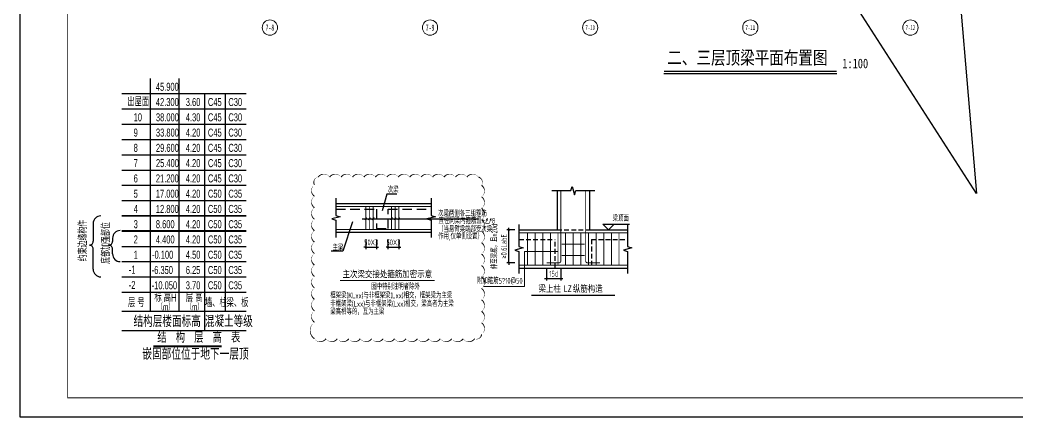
# Model space of a CAD drawing. Header units: millimetres. Extents: x -202076 to 1082610, y -439651 to 179350.
# Drawn here: x 374600 to 426903, y -44483 to -23681 of the extents above; entities that cross this region are included whole.
import ezdxf
from ezdxf.enums import TextEntityAlignment as Align

# ---------------------------------------------------------------- set-up
doc = ezdxf.new("R2010")
doc.units = ezdxf.units.MM
doc.header["$LTSCALE"] = 1000
doc.linetypes.add('DASH', pattern=[0.35, 0.25, -0.1])
doc.linetypes.add('DASHED', pattern=[0.75, 0.5, -0.25])
for name, color, linetype in [('$0$TK', 7, 'Continuous'), ('$0$墙柱说明', 7, 'Continuous'), ('02-TEXT_轴号', 7, 'Continuous'), ('AXIS_TEXT', 7, 'Continuous'), ('A楼-层高表$0$PUB_DIM', 3, 'Continuous'), ('A楼-层高表$0$S-ANNO-DIMS', 3, 'Continuous'), ('A楼-层高表$0$S-ANNO-TABS', 4, 'Continuous'), ('A楼-层高表$0$TEXT', 7, 'Continuous'), ('A楼-层高表$0$WLL1', 4, 'Continuous'), ('COLU_DE_REIN', 1, 'Continuous'), ('DIM_SYMB', 3, 'Continuous'), ('REIN', 1, 'Continuous'), ('S-BEAM', 4, 'Continuous'), ('THIN', 7, 'Continuous'), ('墙柱说明', 7, 'Continuous'), ('结-细线符号', 3, 'Continuous'), ('结-详图-尺寸', 3, 'Continuous'), ('结-详图-编号', 90, 'Continuous'), ('结-详图-轮廓', 40, 'Continuous'), ('结-详图-钢筋', 1, 'Continuous')]:
    doc.layers.add(name, color=color, linetype=linetype)
doc.layers.add('19.06.10建研院审图', color=1, linetype='Continuous', plot=False)
doc.layers.add('DIM', color=3, linetype='Continuous', lineweight=0)
doc.styles.add('$0$-宋体', font='', dxfattribs={"width": 0.8})
doc.styles.add('-宋体', font='simhei.ttf', dxfattribs={"width": 0.8})
doc.styles.add('_TCH_AXIS', font='STXIHEI.TTF', dxfattribs={"width": 0.75})
doc.styles.add('A楼-层高表$0$H', font='ros.shx', dxfattribs={"width": 0.7, "bigfont": 'jd.shx'})
doc.styles.add('A楼-层高表$0$华文细黑', font='STXIHEI.TTF', dxfattribs={"height": 500})
doc.styles.add('A楼-层高表$0$样式_1', font='ros.shx', dxfattribs={"width": 0.7, "bigfont": 'jd.shx'})
doc.styles.add('COMPLEX', font='COMPLEX')
doc.styles.add('TSSD_Dimension', font='tssdeng.shx', dxfattribs={"width": 0.7, "bigfont": 'hztxt.shx'})
doc.styles.add('TSSD_Label', font='tssdeng.shx', dxfattribs={"width": 0.7, "bigfont": 'Hztxt.shx'})
doc.styles.get('$0$-宋体').set_extended_font_data('SimSun')
doc.dimstyles.new('TSSD_25_100', dxfattribs={"dimtxt": 350, "dimasz": 100, "dimexe": 100, "dimexo": 250, "dimgap": 100, "dimtad": 1, "dimdec": 0, "dimlfac": 0.25, "dimzin": 0, "dimdsep": 46, "dimtxsty": 'TSSD_Dimension', "dimblk": 'ARCHTICK', "dimblk1": 'ARCHTICK', "dimblk2": 'ARCHTICK', "dimcen": 0, "dimdle": 100, "dimclrt": 7, "dimadec": 0, "dimazin": 0, "dimtfac": 1, "dimtdec": 0, "dimtix": 1, "dimtmove": 2, "dimatfit": 3, "dimfxl": 1, "dimtolj": 1, "dimtzin": 0, "dimarcsym": 0})

# ---------------------------------------------------------------- blocks, each defined once
blk = doc.blocks.new('_AXISO')
blk.add_circle((0, 0), 0.5)
at = {"layer": 'AXIS_TEXT', "style": 'COMPLEX', "width": 1.041667}
blk.add_attdef('A', text='', height=0.56, dxfattribs=at).set_placement((-0.25, -0.28), (0.25, -0.28), align=Align.FIT)
blk = doc.blocks.new('A楼-层高表')
at = {"layer": 'A楼-层高表$0$PUB_DIM', "const_width": 100}
blk.add_lwpolyline([(-1791, 0), (1791, 0)], dxfattribs=at)
at = {"layer": 'A楼-层高表$0$S-ANNO-DIMS'}
for p, q in [((-4954, 6434), (-4954, 5505)), ((-3938, 5668), (-3938, 5503)), ((-4954, 4041), (-4954, 5103)), ((-3938, 4842), (-3938, 5102))]:
    blk.add_line(p, q, dxfattribs=at)
for centre, radius, start, end in [((-4554, 6434), 400, 90, 180), ((-3538, 5668), 400, 90, 180), ((-5154, 5504), 200, 270, 0.206), ((-5154, 5104), 200, 359.794, 90), ((-4138, 5503), 200, 270, 0.206), ((-4138, 5103), 200, 359.794, 90), ((-3538, 4842), 400, 180, 270), ((-4554, 4041), 400, 180, 270)]:
    blk.add_arc(centre, radius, start, end, dxfattribs=at)
at = {"layer": 'A楼-层高表$0$S-ANNO-TABS'}
for p, q in [((-1961, 14041), (-1961, 1841)), ((-461, 14041), (-461, 1841)), ((-3457, 13241), (3078, 13241)), ((878, 13241), (878, 841)), ((1978, 13241), (1978, 1841)), ((-3457, 12441), (3078, 12441)), ((-3457, 11641), (878, 11641)), ((-3457, 11641), (3078, 11641)), ((-3457, 10841), (878, 10841)), ((-3457, 10841), (3078, 10841)), ((-3457, 10041), (878, 10041)), ((-3457, 10041), (3078, 10041)), ((-3457, 9241), (878, 9241)), ((-3457, 9241), (3078, 9241)), ((-3457, 8441), (3078, 8441)), ((-3457, 7641), (3078, 7641)), ((-3457, 6841), (3078, 6841)), ((-3457, 6041), (3078, 6041)), ((-3457, 5241), (3078, 5241)), ((-3457, 4441), (3078, 4441)), ((-3457, 3641), (3078, 3641)), ((-3457, 2841), (3078, 2841)), ((-3457, 1841), (3078, 1841)), ((-3457, 841), (3078, 841))]:
    blk.add_line(p, q, dxfattribs=at)
at = {"layer": 'A楼-层高表$0$TEXT', "style": 'A楼-层高表$0$H', "width": 0.7}
for s, p in [('45.900', (-1665, 13392)), ('出屋面', (-3163, 12592)), ('42.300', (-1665, 12592)), ('3.60', (-95, 12592)), ('C45', (1066, 12592)), ('C30', (2138, 12592)), ('10', (-2829, 11792)), ('38.000', (-1660, 11792)), ('4.30', (-95, 11792)), ('C45', (1066, 11792)), ('C30', (2138, 11792)), ('9', (-2829, 10992)), ('33.800', (-1660, 10992)), ('4.20', (-95, 10992)), ('C45', (1066, 10992)), ('C30', (2138, 10992)), ('8', (-2829, 10192)), ('29.600', (-1660, 10192)), ('4.20', (-95, 10192)), ('C45', (1066, 10192)), ('C30', (2138, 10192)), ('7', (-2829, 9392)), ('25.400', (-1660, 9392)), ('4.20', (-95, 9392)), ('C45', (1066, 9392)), ('C30', (2138, 9392)), ('6', (-2829, 8592)), ('21.200', (-1665, 8592)), ('4.20', (-95, 8592)), ('C45', (1066, 8592)), ('C30', (2138, 8592)), ('5', (-2829, 7792)), ('17.000', (-1665, 7792)), ('4.20', (-95, 7792)), ('4', (-2829, 6992)), ('12.800', (-1665, 6992)), ('4.20', (-95, 6992)), ('3', (-2829, 6192)), ('8.600', (-1665, 6192)), ('4.20', (-95, 6192)), ('2', (-2829, 5392)), ('4.400', (-1665, 5392)), ('4.20', (-95, 5392)), ('1', (-2829, 4592)), ('-0.100', (-1865, 4592)), ('4.50', (-95, 4592)), ('-1', (-3084, 3808)), ('-6.350', (-1883, 3792)), ('6.25', (-95, 3792)), ('-2', (-3084, 3008)), ('-10.050', (-1883, 2992)), ('3.70', (-95, 2992)), ('标 高H', (-1741, 2338)), ('层 高', (-95, 2338)), ('层 号', (-3128, 2067)), ('墙、柱', (908, 2067)), ('梁、板', (2046, 2067))]:
    blk.add_text(s, height=420, dxfattribs=at).set_placement(p)
at = {"layer": 'A楼-层高表$0$TEXT', "color": 4, "style": 'A楼-层高表$0$H', "width": 0.7}
for s, p in [('C50', (1066, 7792)), ('C35', (2138, 7792)), ('C50', (1066, 6992)), ('C35', (2138, 6992)), ('C50', (1066, 6192)), ('C35', (2138, 6192)), ('C50', (1066, 5392)), ('C35', (2138, 5392)), ('C50', (1066, 4592)), ('C35', (2138, 4592)), ('C50', (1066, 3792)), ('C35', (2138, 3792)), ('C50', (1066, 2992)), ('C35', (2138, 2992))]:
    blk.add_text(s, height=420, dxfattribs=at).set_placement(p)
at = {"layer": 'A楼-层高表$0$WLL1', "style": 'A楼-层高表$0$样式_1', "width": 0.7}
for s, p in [('约束边缘构件', (-5277, 4455)), ('底部加强部位', (-4070, 4325))]:
    blk.add_text(s, height=400, rotation=90, dxfattribs=at).set_placement(p)
at = {"layer": 'A楼-层高表$0$WLL1', "color": 7}
for s, height, style, width, p in [('（m）', 350, 'A楼-层高表$0$样式_1', 0.6, (-1574, 1891)), ('（m）', 350, 'A楼-层高表$0$样式_1', 0.6, (-54, 1891)), ('结构层楼面标高', 600, 'A楼-层高表$0$样式_1', 0.7, (-2837, 1015)), ('混凝土等级', 600, 'A楼-层高表$0$样式_1', 0.7, (902, 1015)), ('结  构  层  高  表', 500, 'A楼-层高表$0$华文细黑', 0.7, (-1587, 244)), ('嵌固部位位于地下一层顶', 600, 'A楼-层高表$0$样式_1', 0.65, (-2375, -701))]:
    blk.add_text(s, height=height, dxfattribs=dict(at, style=style, width=width)).set_placement(p)
blk = doc.blocks.new('图框-A1')
for points, const_width in [([(0, 0), (841, 0), (841, 594), (0, 594)], 0.05), ([(766, 584), (25, 584), (25, 10), (766, 10)], 0.5)]:
    blk.add_lwpolyline(points, close=True, dxfattribs=dict(const_width=const_width))
at = {"const_width": 0.05}
blk.add_lwpolyline([(420.5, 0), (420.5, 2)], dxfattribs=at)
blk = doc.blocks.new('_ARCHTICK')
at = {"color": 0, "linetype": 'ByBlock', "const_width": 0.15}
blk.add_lwpolyline([(-0.5, -0.5), (0.5, 0.5)], dxfattribs=at)
blk = doc.blocks.new('*D3010')
at = {"layer": 'Defpoints', "color": 0, "transparency": 16777216}
for p in [(392740, -34937), (393305, -34937), (393305, -35582)]:
    blk.add_point(p, dxfattribs=at)
at = {"layer": 'DIM', "color": 0, "lineweight": -2, "transparency": 16777216}
for p, q in [((392740, -35187), (392740, -35682)), ((393305, -35187), (393305, -35682)), ((392740, -35582), (392640, -35582)), ((392740, -35582), (393305, -35582)), ((393305, -35582), (393405, -35582))]:
    blk.add_line(p, q, dxfattribs=at)
at = {"layer": 'DIM', "color": 0, "lineweight": -2, "transparency": 16777216, "xscale": 100, "yscale": 100, "zscale": 100}
blk.add_blockref('_ARCHTICK', (392740, -35582), dxfattribs=at)
at = {"layer": 'DIM', "color": 0, "lineweight": -2, "transparency": 16777216, "xscale": 100, "yscale": 100, "zscale": 100, "rotation": 180}
blk.add_blockref('_ARCHTICK', (393305, -35582), dxfattribs=at)
at = {"layer": 'DIM', "color": 7, "transparency": 16777216, "insert": (393022, -35332), "char_height": 300, "attachment_point": 5, "style": 'TSSD_Dimension'}
blk.add_mtext('\\A1;50X3', dxfattribs=at)
blk = doc.blocks.new('*D3011')
at = {"layer": 'Defpoints', "color": 0, "transparency": 16777216}
for p in [(393904, -34937), (394481, -34937), (394481, -35581)]:
    blk.add_point(p, dxfattribs=at)
at = {"layer": 'DIM', "color": 0, "lineweight": -2, "transparency": 16777216}
for p, q in [((393904, -35187), (393904, -35681)), ((394481, -35187), (394481, -35681)), ((393904, -35581), (393804, -35581)), ((393904, -35581), (394481, -35581)), ((394481, -35581), (394581, -35581))]:
    blk.add_line(p, q, dxfattribs=at)
at = {"layer": 'DIM', "color": 0, "lineweight": -2, "transparency": 16777216, "xscale": 100, "yscale": 100, "zscale": 100}
blk.add_blockref('_ARCHTICK', (393904, -35581), dxfattribs=at)
at = {"layer": 'DIM', "color": 0, "lineweight": -2, "transparency": 16777216, "xscale": 100, "yscale": 100, "zscale": 100, "rotation": 180}
blk.add_blockref('_ARCHTICK', (394481, -35581), dxfattribs=at)
at = {"layer": 'DIM', "color": 7, "transparency": 16777216, "insert": (394192, -35331), "char_height": 300, "attachment_point": 5, "style": 'TSSD_Dimension'}
blk.add_mtext('\\A1;50X3', dxfattribs=at)
blk = doc.blocks.new('*D3012')
at = {"layer": 'Defpoints', "color": 0, "transparency": 16777216}
for p in [(400237, -34678), (400812, -34678), (400812, -36404)]:
    blk.add_point(p, dxfattribs=at)
at = {"layer": 'DIM', "color": 0, "lineweight": -2, "transparency": 16777216}
for p, q in [((400562, -34678), (400137, -34678)), ((400237, -34678), (400237, -34578)), ((400237, -36404), (400237, -34678)), ((400562, -36404), (400137, -36404)), ((400237, -36404), (400237, -36504))]:
    blk.add_line(p, q, dxfattribs=at)
at = {"layer": 'DIM', "color": 0, "lineweight": -2, "transparency": 16777216, "xscale": 100, "yscale": 100, "zscale": 100}
for p, rotation in [((400237, -34678), 270), ((400237, -36404), 90)]:
    blk.add_blockref('_ARCHTICK', p, dxfattribs=dict(at, rotation=rotation))
at = {"layer": 'DIM', "color": 7, "transparency": 16777216, "insert": (399737, -35541), "char_height": 300, "attachment_point": 5, "rotation": 90, "style": 'TSSD_Dimension'}
blk.add_mtext('\\A1;伸至梁底，且≥20d\\P≥0.6LabE', dxfattribs=at)
blk = doc.blocks.new('*D3013')
at = {"layer": 'Defpoints', "color": 0, "transparency": 16777216}
for p in [(402224, -36492), (402974, -36489), (402974, -37224)]:
    blk.add_point(p, dxfattribs=at)
at = {"layer": 'DIM', "color": 0, "lineweight": -2, "transparency": 16777216}
for p, q in [((402224, -36742), (402224, -37324)), ((402974, -36739), (402974, -37324)), ((402124, -37224), (403074, -37224))]:
    blk.add_line(p, q, dxfattribs=at)
at = {"layer": 'DIM', "color": 0, "lineweight": -2, "transparency": 16777216, "xscale": 100, "yscale": 100, "zscale": 100, "rotation": 180}
blk.add_blockref('_ARCHTICK', (402224, -37224), dxfattribs=at)
at = {"layer": 'DIM', "color": 0, "lineweight": -2, "transparency": 16777216, "xscale": 100, "yscale": 100, "zscale": 100}
blk.add_blockref('_ARCHTICK', (402974, -37224), dxfattribs=at)
at = {"layer": 'DIM', "color": 7, "transparency": 16777216, "insert": (402599, -36974), "char_height": 300, "attachment_point": 5, "style": 'TSSD_Dimension'}
blk.add_mtext('\\A1;15d', dxfattribs=at)

msp = doc.modelspace()

# ---------------------------------------------------------------- linework, layer by layer
at = {"layer": '$0$墙柱说明', "ltscale": 1000}
msp.add_line((408381.8, -26481), (417440.8, -26481), dxfattribs=at)
at = {"layer": '$0$墙柱说明', "ltscale": 1000, "const_width": 75}
msp.add_lwpolyline([(408381.8, -26369), (417440.8, -26369)], dxfattribs=at)
for p, q in [((402773.6, -32623.7), (402773.6, -34677.5)), ((404473.6, -32623.7), (404473.6, -34677.5))]:
    msp.add_line(p, q)
at = {"linetype": 'DASHED', "ltscale": 0.5}
for p, q in [((402773.6, -34677.5), (404473.6, -34677.5)), ((400773.6, -35177.5), (402673.6, -35177.5)), ((402673.6, -36677.5), (402673.6, -35177.5)), ((404573.6, -35177.5), (406473.6, -35177.5)), ((404573.6, -35177.5), (404573.6, -36677.5))]:
    msp.add_line(p, q, dxfattribs=at)
msp.add_lwpolyline([(458702.8, -44481), (458702.8, 14919), (374602.8, 14919), (374602.8, -44481)], close=True)
at = {"layer": '19.06.10建研院审图'}
for p, q in [((422212.3, -2681.9), (424772.4, -32775)), ((424772.4, -32775), (407138.1, -5327.9))]:
    msp.add_line(p, q, dxfattribs=at)
msp.add_lwpolyline([(390048.8, -40381.9, 0, 60, 0.5205671), (390648.8, -40381.9, 0, 60, 0.5205671), (391248.8, -40381.9, 0, 60, 0.5205671), (391848.8, -40381.9, 0, 60, 0.5205671), (392448.8, -40381.9, 0, 60, 0.5205671), (393048.8, -40381.9, 0, 60, 0.5205671), (393648.8, -40381.9, 0, 60, 0.5205671), (394248.8, -40381.9, 0, 60, 0.5205671), (394848.8, -40381.9, 0, 60, 0.5205671), (395448.8, -40381.9, 0, 60, 0.5205671), (396048.8, -40381.9, 0, 60, 0.5205671), (396648.8, -40381.9, 0, 60, 0.5205671), (397248.8, -40381.9, 0, 60, 0.5205671), (397848.8, -40381.9, 0, 60, 0.5205671), (398448.8, -40381.9, 0, 60, 0.5205671), (398812.6, -40145.7, 0, 60, 0.5205671), (398812.6, -39545.7, 0, 60, 0.5205671), (398812.6, -38945.7, 0, 60, 0.5205671), (398812.6, -38345.7, 0, 60, 0.5205671), (398812.6, -37745.7, 0, 60, 0.5205671), (398812.6, -37145.7, 0, 60, 0.5205671), (398812.6, -36545.7, 0, 60, 0.5205671), (398812.6, -35945.7, 0, 60, 0.5205671), (398812.6, -35345.7, 0, 60, 0.5205671), (398812.6, -34745.7, 0, 60, 0.5205671), (398812.6, -34145.7, 0, 60, 0.5205671), (398812.6, -33545.7, 0, 60, 0.5205671), (398812.6, -32945.7, 0, 60, 0.5205671), (398812.6, -32345.7, 0, 60, 0.5205671), (398644.7, -31913.7, 0, 60, 0.5205671), (398044.7, -31913.7, 0, 60, 0.5205671), (397444.7, -31913.7, 0, 60, 0.5205671), (396844.7, -31913.7, 0, 60, 0.5205671), (396244.7, -31913.7, 0, 60, 0.5205671), (395644.7, -31913.7, 0, 60, 0.5205671), (395044.7, -31913.7, 0, 60, 0.5205671), (394444.7, -31913.7, 0, 60, 0.5205671), (393844.7, -31913.7, 0, 60, 0.5205671), (393244.7, -31913.7, 0, 60, 0.5205671), (392644.7, -31913.7, 0, 60, 0.5205671), (392044.7, -31913.7, 0, 60, 0.5205671), (391444.7, -31913.7, 0, 60, 0.5205671), (390844.7, -31913.7, 0, 60, 0.5205671), (390244.7, -31913.7, 0, 60, 0.5205671), (390048.8, -32317.7, 0, 60, 0.5205671), (390048.8, -32917.7, 0, 60, 0.5205671), (390048.8, -33517.7, 0, 60, 0.5205671), (390048.8, -34117.7, 0, 60, 0.5205671), (390048.8, -34717.7, 0, 60, 0.5205671), (390048.8, -35317.7, 0, 60, 0.5205671), (390048.8, -35917.7, 0, 60, 0.5205671), (390048.8, -36517.7, 0, 60, 0.5205671), (390048.8, -37117.7, 0, 60, 0.5205671), (390048.8, -37717.7, 0, 60, 0.5205671), (390048.8, -38317.7, 0, 60, 0.5205671), (390048.8, -38917.7, 0, 60, 0.5205671), (390048.8, -39517.7, 0, 60, 0.5205671)], format="xyseb", close=True, dxfattribs=at)
at = {"layer": 'COLU_DE_REIN', "const_width": 100}
for points in [[(379937.7, -33941.5), (386473.1, -33941.5)], [(379937.7, -34741.5), (386473.1, -34741.5)]]:
    msp.add_lwpolyline(points, dxfattribs=at)
at = {"layer": 'DIM'}
msp.add_lwpolyline([(402823.6, -35806.6), (401059.8, -35806.6), (401059.8, -37646.5), (398932.7, -37646.5)], dxfattribs=at)
at = {"layer": 'DIM_SYMB', "const_width": 70}
msp.add_lwpolyline([(401433.4, -38113.8), (405814.4, -38113.8)], dxfattribs=at)
at = {"layer": 'REIN', "const_width": 50}
for points in [[(402973.6, -32623.7), (402973.6, -36303.8, -0.4142136), (402873.6, -36403.8), (402223.6, -36403.8)], [(404273.6, -32623.7), (404273.6, -36303.8, 0.4142136), (404373.6, -36403.8), (405023.6, -36403.8)]]:
    msp.add_lwpolyline(points, format="xyb", dxfattribs=at)
for points in [[(406473.6, -34827.5), (400773.6, -34827.5)], [(401223.6, -34827.5), (401223.6, -36527.5)], [(401623.6, -34827.5), (401623.6, -36527.5)], [(402023.6, -34827.5), (402023.6, -36527.5)], [(402423.6, -34827.5), (402423.6, -36527.5)], [(402823.6, -34827.5), (402823.6, -36527.5)], [(403223.6, -34827.5), (403223.6, -36527.5)], [(403623.6, -34827.5), (403623.6, -36527.5)], [(404023.6, -34827.5), (404023.6, -36527.5)], [(404423.6, -34827.5), (404423.6, -36527.5)], [(404823.6, -34827.5), (404823.6, -36527.5)], [(405223.6, -34827.5), (405223.6, -36527.5)], [(405623.6, -34827.5), (405623.6, -36527.5)], [(406023.6, -34827.5), (406023.6, -36527.5)], [(404223.6, -35427.5), (403023.6, -35427.5)], [(404223.6, -36027.5), (403023.6, -36027.5)], [(406473.6, -36527.5), (400773.6, -36527.5)]]:
    msp.add_lwpolyline(points, dxfattribs=at)
at = {"layer": 'THIN'}
for p, q in [((405473.6, -34677.5), (405173.6, -34377.5)), ((405173.6, -34377.5), (405773.6, -34377.5)), ((405473.6, -34677.5), (405773.6, -34377.5)), ((405773.6, -34377.5), (406573.9, -34377.5)), ((400773.6, -34677.5), (402773.6, -34677.5)), ((404473.6, -34677.5), (406473.6, -34677.5)), ((400773.6, -36677.5), (406473.6, -36677.5))]:
    msp.add_line(p, q, dxfattribs=at)
for points in [[(402493.6, -32623.7), (403493.6, -32623.7), (403563.6, -32403.7), (403683.6, -32843.7), (403753.6, -32623.7), (404753.6, -32623.7)], [(400773.6, -34397.5), (400773.6, -35547.5), (400993.6, -35617.5), (400553.6, -35737.5), (400773.6, -35807.5), (400773.6, -36957.5)], [(406473.6, -34397.5), (406473.6, -35547.5), (406693.6, -35617.5), (406253.6, -35737.5), (406473.6, -35807.5), (406473.6, -36957.5)]]:
    msp.add_lwpolyline(points, dxfattribs=at)
at = {"layer": '结-细线符号'}
msp.add_line((392559.2, -34094.7), (398675.8, -34094.7), dxfattribs=at)
for points in [[(391171.5, -33017.4), (391171.5, -33917.4), (391391.5, -33987.4), (390951.5, -34107.4), (391171.5, -34177.4), (391171.5, -35077.4)], [(396171.5, -33017.4), (396171.5, -33917.4), (396391.5, -33987.4), (395951.5, -34107.4), (396171.5, -34177.4), (396171.5, -35077.4)], [(392048.5, -34249.9), (391543.7, -35800.2), (390924.7, -35800.2)]]:
    msp.add_lwpolyline(points, dxfattribs=at)
at = {"layer": '结-细线符号', "const_width": 50}
for points in [[(392679.6, -34154.7), (392799.6, -34034.7)], [(392864.2, -34154.7), (392984.2, -34034.7)], [(393057.2, -34154.7), (393177.2, -34034.7)], [(393070.2, -34154.7), (393190.2, -34034.7)], [(394032.5, -34154.7), (394152.5, -34034.7)], [(394215, -34154.7), (394335, -34034.7)], [(394408, -34154.7), (394528, -34034.7)]]:
    msp.add_lwpolyline(points, dxfattribs=at)
at = {"layer": '结-详图-尺寸'}
msp.add_lwpolyline([(394364.7, -32813.7), (393847.9, -32813.7), (393596.9, -33680)], dxfattribs=at)
at = {"layer": '结-详图-编号', "const_width": 50}
msp.add_lwpolyline([(391387, -37328.3), (396352.1, -37328.3)], dxfattribs=at)
at = {"layer": '结-详图-轮廓'}
for p, q in [((391171.5, -33297.4), (396171.5, -33297.4)), ((391171.5, -34797.4), (396171.5, -34797.4))]:
    msp.add_line(p, q, dxfattribs=at)
at = {"layer": '结-详图-轮廓', "linetype": 'DASHED'}
msp.add_lwpolyline([(391173.5, -33597.4), (393310.4, -33597.4), (393310.4, -34598.6), (393910.4, -34598.6), (393910.4, -33597.4), (396178.2, -33597.4)], dxfattribs=at)
at = {"layer": '结-详图-钢筋', "const_width": 50}
for points in [[(391173.5, -33452.1), (396178.2, -33452.1)], [(392743.8, -33452.1), (392743.8, -34660.3)], [(392928.3, -33452.1), (392928.3, -34660.3)], [(393121.3, -33452.1), (393121.3, -34660.3)], [(394094.6, -33452.1), (394094.6, -34660.3)], [(394279.1, -33452.1), (394279.1, -34660.3)], [(394472.1, -33452.1), (394472.1, -34660.3)], [(396178.2, -34660.3), (391173.5, -34660.3)]]:
    msp.add_lwpolyline(points, dxfattribs=at)

# ---------------------------------------------------------------- block references
at = {"xscale": 100, "yscale": 100, "zscale": 100}
msp.add_blockref('图框-A1', (374602.8, -44481), dxfattribs=at)
at = {"layer": 'DIM'}
ref = msp.add_blockref('_AXISO', (387711.3, -24081), dxfattribs=dict(at, xscale=800, yscale=800, zscale=800))
ref.add_attrib('A', '7-8', dxfattribs={"layer": '02-TEXT_轴号', "height": 320.57, "style": '_TCH_AXIS', "width": 0.743037}).set_placement((387481.7, -24241.3), (387940.9, -24241.3), align=Align.FIT)
ref = msp.add_blockref('_AXISO', (396111.3, -24081), dxfattribs=dict(at, xscale=800, yscale=800, zscale=800))
ref.add_attrib('A', '7-9', dxfattribs={"layer": '02-TEXT_轴号', "height": 320.57, "style": '_TCH_AXIS', "width": 0.743037}).set_placement((395881.7, -24241.3), (396340.9, -24241.3), align=Align.FIT)
ref = msp.add_blockref('_AXISO', (404511.3, -24081), dxfattribs=dict(at, xscale=800, yscale=800, zscale=800))
ref.add_attrib('A', '7-10', dxfattribs={"layer": '02-TEXT_轴号', "height": 252.11, "style": '_TCH_AXIS', "width": 0.743037}).set_placement((404261.3, -24207.1), (404761.3, -24207.1), align=Align.FIT)
ref = msp.add_blockref('_AXISO', (412911.3, -24081), dxfattribs=dict(at, xscale=800, yscale=800, zscale=800))
ref.add_attrib('A', '7-11', dxfattribs={"layer": '02-TEXT_轴号', "height": 247.28, "style": '_TCH_AXIS', "width": 0.761209}).set_placement((412660, -24204.6), (413162.5, -24204.6), align=Align.FIT)
ref = msp.add_blockref('_AXISO', (421311.3, -24081), dxfattribs=dict(at, xscale=800, yscale=800, zscale=800))
ref.add_attrib('A', '7-12', dxfattribs={"layer": '02-TEXT_轴号', "height": 252.11, "style": '_TCH_AXIS', "width": 0.743037}).set_placement((421061.3, -24207.1), (421561.3, -24207.1), align=Align.FIT)
at = {"layer": 'S-BEAM', "linetype": 'DASH'}
msp.add_blockref('A楼-层高表', (383394.7, -40782.7), dxfattribs=at)

# ---------------------------------------------------------------- texts
at = {"layer": '$0$TK', "style": '$0$-宋体', "width": 0.8}
for s, height, p in [('二、三层顶梁平面布置图', 699.93, (408558, -26007.1)), ('1:100', 500, (417732.5, -26207.4))]:
    msp.add_text(s, height=height, dxfattribs=at).set_placement(p)
at = {"layer": 'THIN', "style": 'TSSD_Label', "width": 0.7}
for s, p in [('次梁', (393892.1, -32727.4)), ('次梁两侧各三组箍筋', (396535.3, -33972.1)), ('（当悬臂梁端部受次梁', (396535.3, -34792.9)), ('作用,仅单侧设置）', (396535.3, -35169.1)), ('主梁', (390998.3, -35758)), ('图中特别注明者除外', (393028.9, -37799.4)), ('框架梁(KLxx)与非框架梁(Lxx)相交，框架梁为主梁', (390878.8, -38262.8)), ('非框架梁(Lxx)与非框架梁(Lxx)相交，梁高者为主梁', (390878.8, -38698.9)), ('梁高相等的，互为主梁', (390878.8, -39115))]:
    msp.add_text(s, height=300, dxfattribs=at).set_placement(p)
for s, p in [('梁顶面', (406537.1, -34317.5)), ('附加箍筋5\ue53210@50', (400967.8, -37586.5))]:
    msp.add_text(s, height=300, dxfattribs=at).set_placement(p, align=Align.BOTTOM_RIGHT)
msp.add_text('直径同梁内箍筋且≥⌰8', height=300, dxfattribs=at).set_placement((396556.8, -34441.4), align=Align.BOTTOM_LEFT)
at = {"layer": '墙柱说明', "style": '-宋体', "width": 0.8}
for s, p in [('主次梁交接处箍筋加密示意', (391520.3, -37168.9)), ('梁上柱', (401797.9, -37929.1)), ('LZ', (403111.4, -37929.1)), ('纵筋构造', (403603.4, -37929.1))]:
    msp.add_text(s, height=350, dxfattribs=at).set_placement(p)

# ---------------------------------------------------------------- dimensions: what is measured, and where the dimension line sits
at = {"layer": 'DIM'}
dim = msp.add_linear_dim(base=(400236.6, -34677.5), p1=(400812.1, -36403.8), p2=(400812.1, -34677.5), angle=90, text='伸至梁底，且≥20d\\P≥0.6LabE', dimstyle='TSSD_25_100', override={"dimtxt": 300, "dimclrd": 0, "dimclre": 0, "dimclrt": 7}, dxfattribs=at)
dim.commit()
dim.dimension.update_dxf_attribs({"geometry": '*D3012', "text_midpoint": (399736.6, -35540.7)})
for base, p1, p2, text, override, picture, middle in [((393304.6, -35581.9), (392740.1, -34937.2), (393304.6, -34937.2), '50X3', {"dimtxt": 300}, '*D3010', (393022.3, -35331.9)), ((394480.6, -35581.3), (393904.2, -34937.2), (394480.6, -34937.2), '50X3', {"dimtxt": 300}, '*D3011', (394192.4, -35331.3)), ((402973.6, -37223.7), (402223.6, -36491.8), (402973.6, -36488.7), '15d', {"dimtxt": 300, "dimclrd": 0, "dimclre": 0, "dimclrt": 7}, '*D3013', (402598.6, -36973.7))]:
    dim = msp.add_linear_dim(base=base, p1=p1, p2=p2, text=text, dimstyle='TSSD_25_100', override=override, dxfattribs=at)
    dim.commit()
    dim.dimension.update_dxf_attribs({"geometry": picture, "text_midpoint": middle})

doc.saveas('drawing.dxf')
